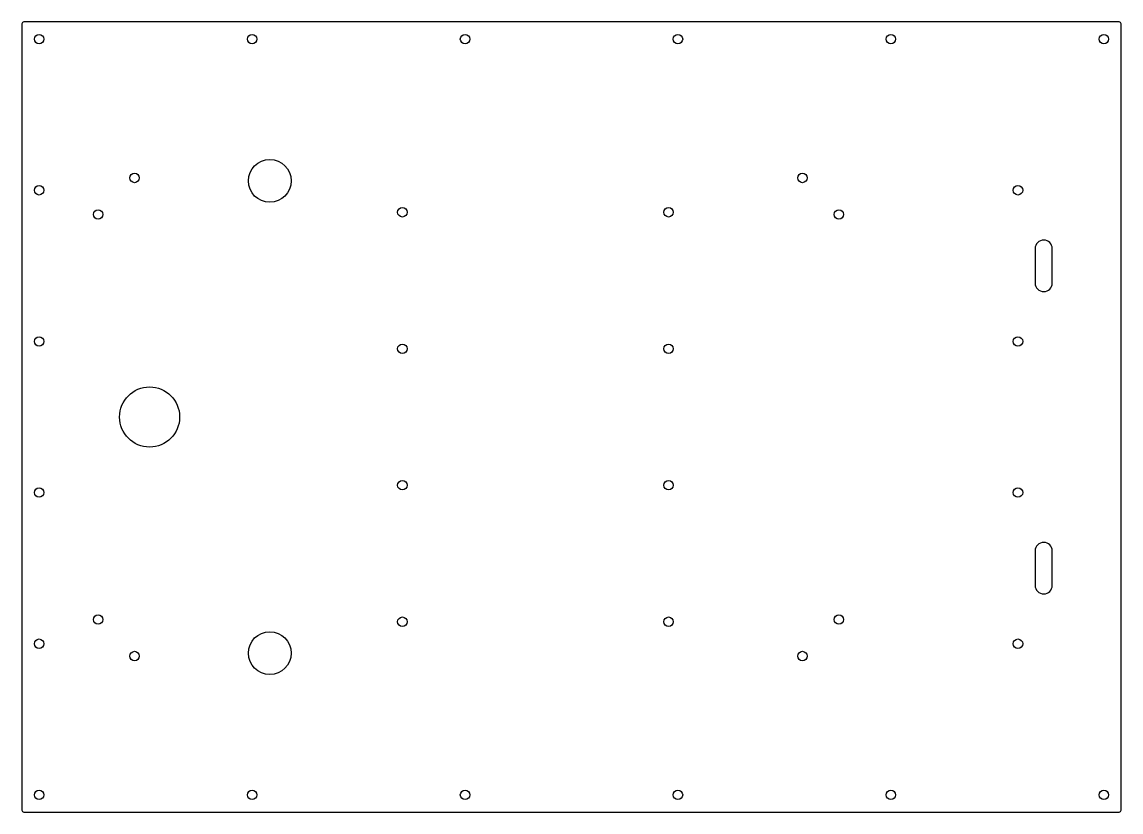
# Model space of a CAD drawing. Header units: millimetres. Extents: x -320 to 320, y -230 to 230.
import ezdxf

# ---------------------------------------------------------------- set-up
doc = ezdxf.new("R2010")
doc.units = ezdxf.units.MM

msp = doc.modelspace()

# ---------------------------------------------------------------- linework, layer by layer
at = {"color": 7, "linetype": 'Continuous', "lineweight": 25}
for p, q in [((-320, 229), (-320, -229)), ((319, 230), (-319, 230)), ((320, -229), (320, 229)), ((270, 98), (270, 78)), ((280, 78), (280, 98)), ((270, -78), (270, -98)), ((280, -98), (280, -78)), ((-319, -230), (319, -230))]:
    msp.add_line(p, q, dxfattribs=at)
for centre, radius in [((-310, 220), 2.75), ((-186, 220), 2.75), ((-62, 220), 2.75), ((62, 220), 2.75), ((186, 220), 2.75), ((310, 220), 2.75), ((-175.68, 137.5), 12.5), ((-254.46, 139.18), 2.75), ((134.46, 139.18), 2.75), ((-310, 132), 2.75), ((260, 132), 2.75), ((-98.5, 119.18), 2.75), ((56.5, 119.18), 2.75), ((-275.68, 117.96), 2.75), ((155.68, 117.96), 2.75), ((-310, 44), 2.75), ((260, 44), 2.75), ((-98.5, 39.73), 2.75), ((56.5, 39.73), 2.75), ((-245.68, 0), 17.5), ((-98.5, -39.73), 2.75), ((56.5, -39.73), 2.75), ((-310, -44), 2.75), ((260, -44), 2.75), ((-275.68, -117.96), 2.75), ((-98.5, -119.18), 2.75), ((56.5, -119.18), 2.75), ((155.68, -117.96), 2.75), ((-175.68, -137.5), 12.5), ((-310, -132), 2.75), ((260, -132), 2.75), ((-254.46, -139.18), 2.75), ((134.46, -139.18), 2.75), ((-310, -220), 2.75), ((-186, -220), 2.75), ((-62, -220), 2.75), ((62, -220), 2.75), ((186, -220), 2.75), ((310, -220), 2.75)]:
    msp.add_circle(centre, radius, dxfattribs=at)
for centre, radius, start, end in [((-319, 229), 1, 90, 180), ((319, 229), 1, 360, 90), ((275, 98), 5, 0, 180), ((275, 78), 5, 180, 0), ((275, -78), 5, 0, 180), ((275, -98), 5, 180, 0), ((-319, -229), 1, 180, 270), ((319, -229), 1, 270, 0)]:
    msp.add_arc(centre, radius, start, end, dxfattribs=at)

doc.saveas('drawing.dxf')
